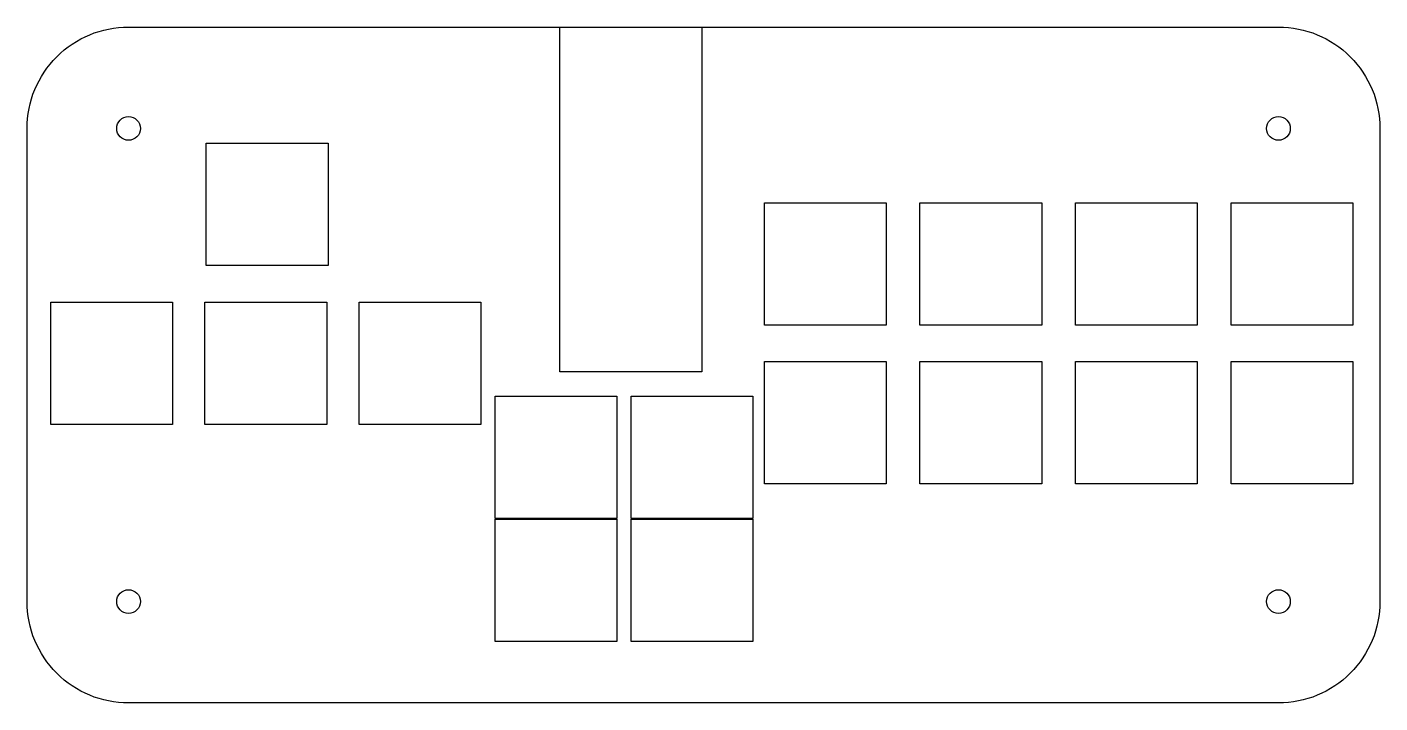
# Model space of a CAD drawing. Header units: millimetres. Extents: x 0 to 200, y -100 to 0.
import ezdxf

# ---------------------------------------------------------------- set-up
doc = ezdxf.new("R2010")
doc.units = ezdxf.units.MM
doc.layers.get('0').update_dxf_attribs({"linetype": 'CONTINUOUS'})

msp = doc.modelspace()

# ---------------------------------------------------------------- linework, layer by layer
msp.add_lwpolyline([(15, 0), (185, 0, -0.414214), (200, -15), (200, -85, -0.414214), (185, -100), (15, -100, -0.414214), (0, -85), (0, -15, -0.414214)], format="xyb", close=True)
for points in [[(78.75, 0), (99.75, 0), (99.75, -51), (78.75, -51)], [(26.5, -17.2), (44.5, -17.2), (44.5, -35.3), (26.5, -35.3)], [(109, -26), (127, -26), (127, -44.1), (109, -44.1)], [(132, -26), (150, -26), (150, -44.1), (132, -44.1)], [(155, -26), (173, -26), (173, -44.1), (155, -44.1)], [(178, -26), (196, -26), (196, -44.1), (178, -44.1)], [(3.5, -40.7), (21.5, -40.7), (21.5, -58.8), (3.5, -58.8)], [(26.3, -40.7), (44.3, -40.7), (44.3, -58.8), (26.3, -58.8)], [(49.1, -40.7), (67.1, -40.7), (67.1, -58.8), (49.1, -58.8)], [(109, -49.5), (127, -49.5), (127, -67.6), (109, -67.6)], [(132, -49.5), (150, -49.5), (150, -67.6), (132, -67.6)], [(155, -49.5), (173, -49.5), (173, -67.6), (155, -67.6)], [(178, -49.5), (196, -49.5), (196, -67.6), (178, -67.6)], [(69.2, -54.6), (87.2, -54.6), (87.2, -72.7), (69.2, -72.7)], [(89.3, -54.6), (107.3, -54.6), (107.3, -72.7), (89.3, -72.7)], [(87.2, -90.9), (69.2, -90.9), (69.2, -72.8), (87.2, -72.8)], [(89.3, -72.8), (107.3, -72.8), (107.3, -90.9), (89.3, -90.9)]]:
    msp.add_lwpolyline(points, close=True)
for centre in [(15, -15), (185, -15), (15, -85), (185, -85)]:
    msp.add_circle(centre, 1.75)

doc.saveas('drawing.dxf')
